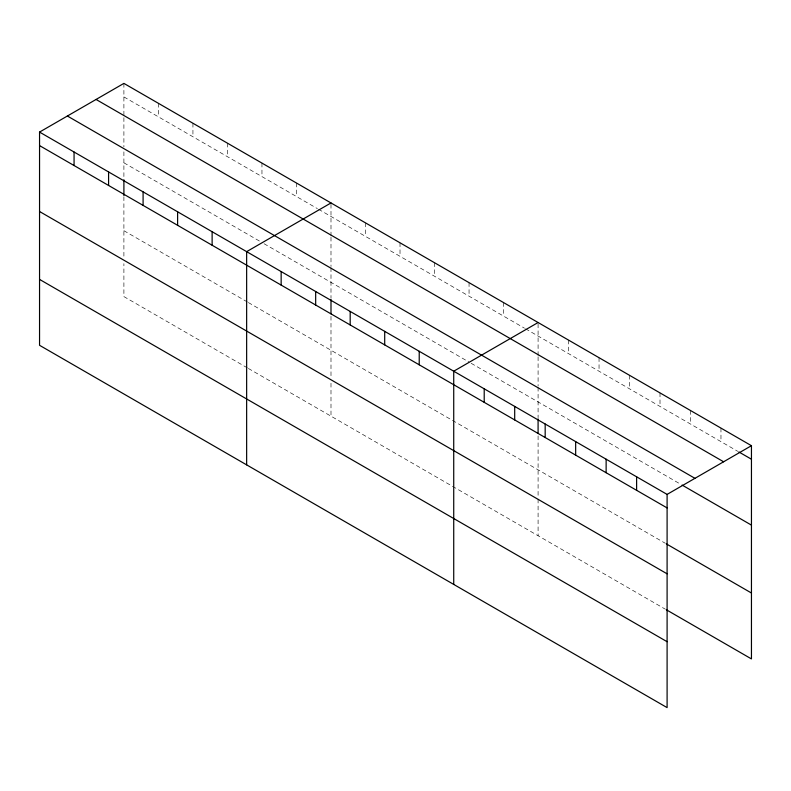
<?xml version="1.0" encoding="UTF-8"?>
<svg xmlns="http://www.w3.org/2000/svg" width="791" height="791" viewBox="0 0 791 791"><rect width="100%" height="100%" fill="white"/><g stroke="black" fill="none" stroke-linecap="round" stroke-linejoin="round"><path stroke-width="0.59" stroke-dasharray="3.96 2.97" d="M330.994 237.211L330.994 266.508M330.994 235.995L330.994 202.951M538.088 356.781L538.088 386.067M538.088 355.555L538.088 322.52M123.9 96.907L317.399 208.616M318.447 209.22L524.482 328.186M525.531 328.789L737.785 451.335M123.9 162.808L259.873 241.304M264.056 243.717L469.053 362.08M471.149 363.287L681.031 484.458M123.9 230.695L247.316 301.954M248.364 302.558L665.261 543.249M247.316 367.855L123.9 296.595L123.9 263.65M248.364 368.458L665.261 609.149M720.967 428.109L720.967 441.625M690.484 410.509L690.484 424.025M660.01 392.909L660.01 406.426M629.527 375.31L629.527 388.826M599.044 357.71L599.044 371.226M568.561 340.11L568.561 353.626M538.088 387.283L538.088 417.688M538.088 435.881L538.088 497.895M538.088 499.111L538.088 535.725M503.57 302.587L503.57 316.103M469.053 282.664L469.053 296.18M434.536 262.741L434.536 276.247M400.019 242.807L400.019 256.324M365.511 222.884L365.511 236.4M330.994 267.724L330.994 298.128M330.994 316.311L330.994 377.109M330.994 383.21L330.994 416.155M296.477 183.028L296.477 196.544M261.959 163.104L261.959 176.62M227.452 143.171L227.452 156.687M192.935 123.248L192.935 136.764M158.418 103.314L158.418 116.831M123.9 83.391L123.9 116.435M123.9 117.651L123.9 146.938M123.9 151.823L123.9 178.568M123.9 196.751L123.9 257.55"/><path stroke-width="1.19" d="M39.55 132.087L667.1 494.405L667.1 707.609L39.55 345.301L39.55 132.087L123.9 83.391L751.45 445.699L751.45 658.913L666.319 609.752M330.994 202.951L246.644 251.657L246.644 464.861M538.088 322.52L453.727 371.216L453.727 584.42M667.1 494.405L751.45 445.699M738.834 451.938L751.45 459.215M96.067 99.458L723.617 461.776M67.383 116.02L694.933 478.328M682.079 485.061L751.45 525.115M39.55 145.603L667.1 507.921M666.319 543.862L751.45 593.013M39.55 211.504L667.1 573.821M39.55 279.401L667.1 641.709M636.617 476.805L636.617 490.321M606.133 459.205L606.133 472.721M575.66 441.605L575.66 455.122M545.177 424.016L545.177 437.532M538.088 418.904L538.088 433.448M514.694 406.416L514.694 419.932M484.211 388.816L484.211 402.332M419.22 351.293L419.22 364.809M384.703 331.36L384.703 344.876M350.186 311.436L350.186 324.953M330.994 299.344L330.994 313.889M315.668 291.513L315.668 305.029M281.151 271.58L281.151 285.096M212.126 231.723L212.126 245.24M177.609 211.8L177.609 225.316M143.092 191.877L143.092 205.393M123.9 179.775L123.9 195.535M108.585 171.944L108.585 185.46M74.067 152.02L74.067 165.537"/></g></svg>
